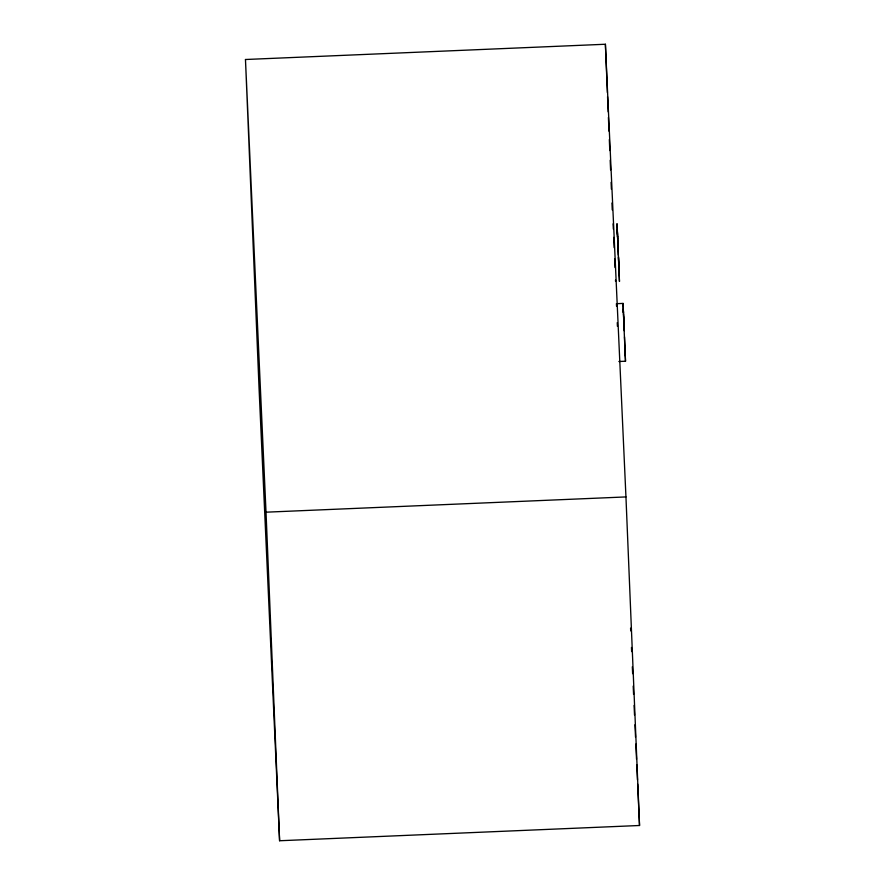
<?xml version="1.0" encoding="UTF-8"?>
<svg xmlns="http://www.w3.org/2000/svg" width="885" height="885" viewBox="0 0 885 885"><rect width="100%" height="100%" fill="white"/><g stroke="black" fill="none" stroke-linecap="round" stroke-linejoin="round"><path stroke-width="1.33" d="M245.466 59.505L605.395 44.25L625.949 496.927L639.534 825.495L279.605 840.75L259.051 388.072L245.466 59.505L266.02 512.183L279.605 840.75M623.759 319.319L623.051 303.422L616.414 303.699L616.546 306.276M618.869 361.5L625.507 361.224L624.511 336.886M266.02 512.183L625.949 496.927M625.507 361.224L624.799 345.526M613.106 223.828L613.36 229.115M615.54 281.319L615.506 279.981M617.265 229.337L617.553 236.97M625.153 353.469L625.275 355.781L624.965 347.783M630.574 628.14L630.706 630.894M631.459 647.455L631.647 651.603M632.332 666.781L632.642 673.684M633.206 686.096L633.583 694.382M634.091 705.422L634.523 715.08M634.965 724.749L635.53 737.161M635.839 744.064L636.536 759.253M636.78 764.773L637.477 779.95M637.665 784.088L639.534 825.495M623.56 314.739L623.283 309.064L623.438 313.013M617.354 231.284L617.509 234.658M617.708 239.227L617.011 223.673L617.763 242.07M618.947 270.014L619.223 275.689L619.08 271.739M618.748 265.434L619.467 281.463L618.914 267.69M623.615 315.624L624.246 330.78M624.014 327.339L624.943 349.011M617.575 235.875L617.94 244.702M617.863 242.59L618.903 269.261M617.973 247.59L618.294 255.157M613.725 237.379L614.168 247.678M617.265 322.627L617.42 326.322M623.715 320.116L624.047 327.959M623.394 312.427L623.051 303.422M623.482 314.363L623.803 322.162M618.504 257.546L618.803 264.77M617.675 240.355L617.995 247.866M618.46 256.794L619.069 271.175M614.655 258.918L615.009 267.502M605.395 44.25L607.398 92.571M607.564 96.708L608.194 111.897M608.415 117.417L608.991 131.223M609.334 139.509L609.787 150.55M610.185 160.218L610.595 169.876M611.104 182.299L611.391 189.202M611.955 203.008L612.243 209.911"/></g></svg>
